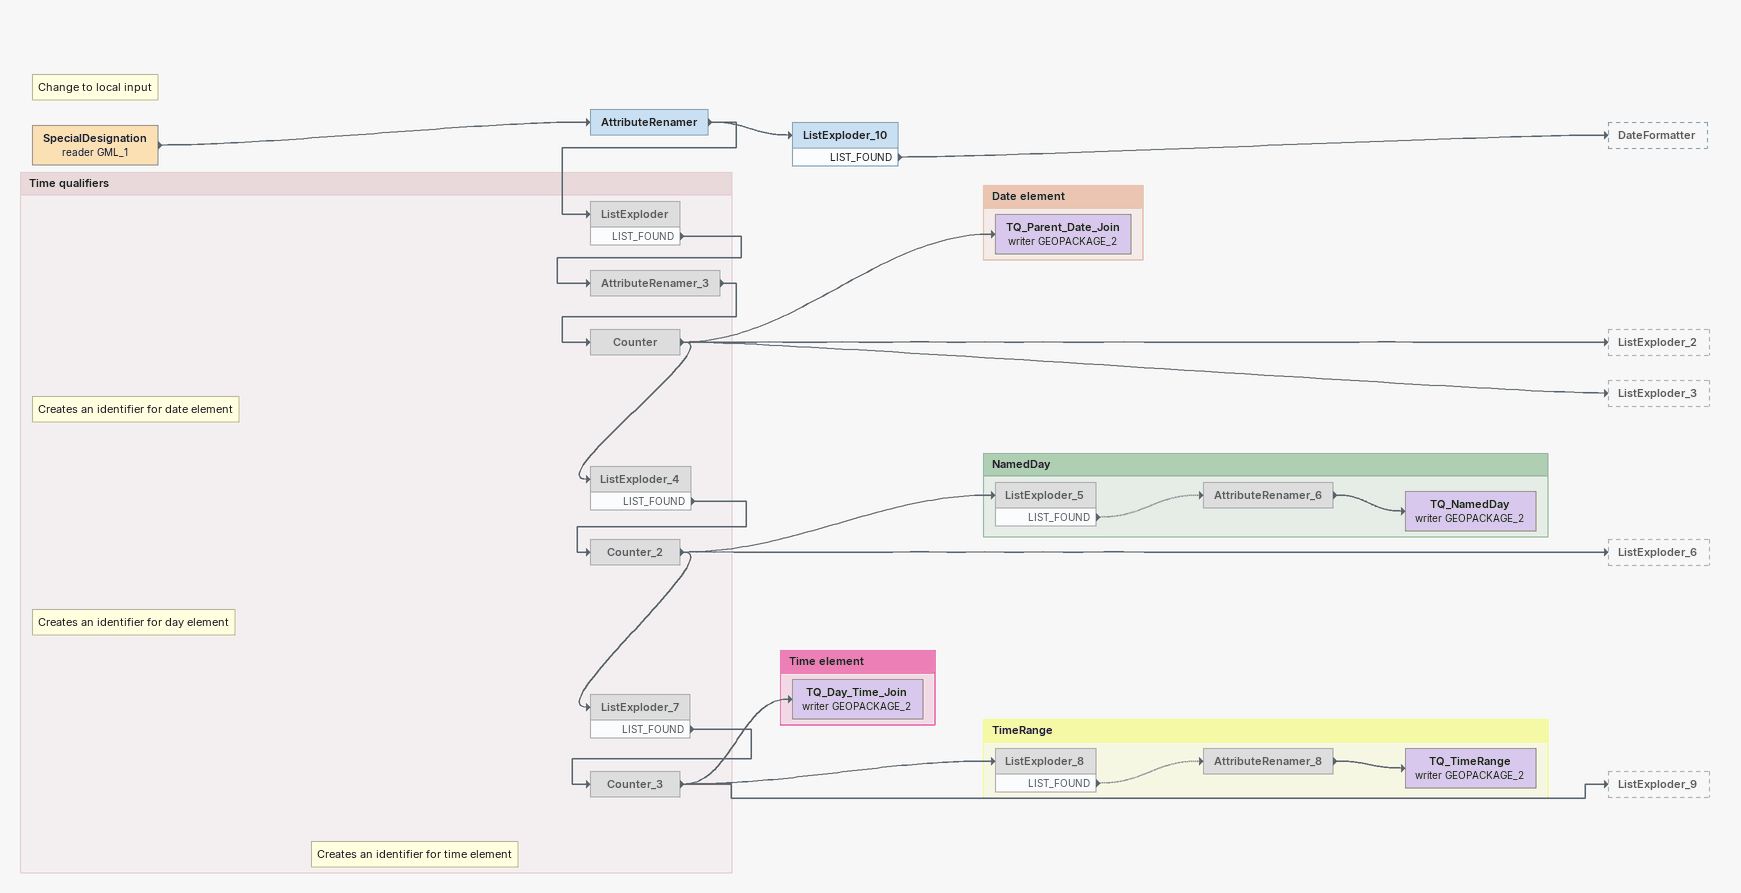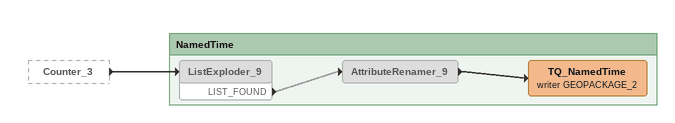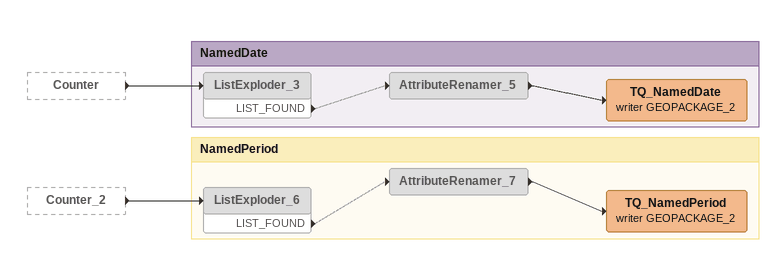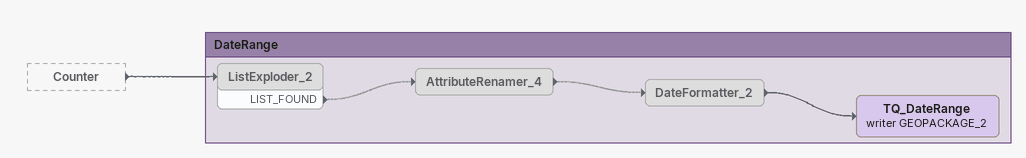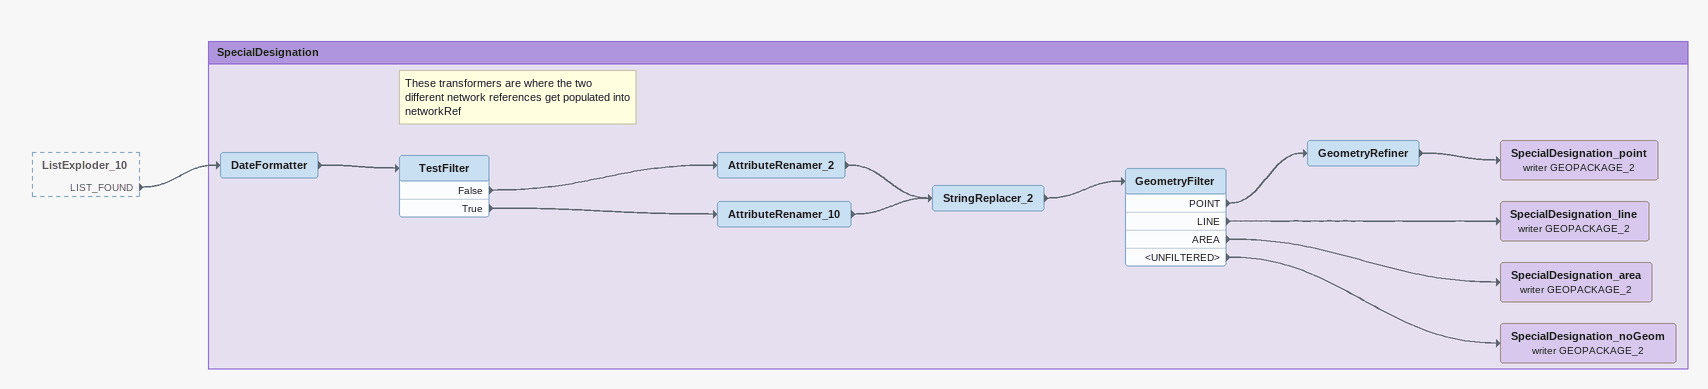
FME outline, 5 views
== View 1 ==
Note: Change to local input
SpecialDesignation (reader GML_1)
    -> AttributeRenamer
AttributeRenamer
    -> ListExploder_10
    -> ListExploder
ListExploder_10
    LIST_FOUND -> DateFormatter

Bookmark: Time qualifiers
ListExploder [off]
    LIST_FOUND -> AttributeRenamer_3
AttributeRenamer_3 [off]
    -> Counter
Note: Creates an identifier for date element
Counter [off]
    -> ListExploder_2
    -> ListExploder_3
    -> ListExploder_4
    -> TQ_Parent_Date_Join (writer GEOPACKAGE_2)
ListExploder_4 [off]
    LIST_FOUND -> Counter_2
Note: Creates an identifier for day element
Counter_2 [off]
    -> ListExploder_5
    -> ListExploder_6
    -> ListExploder_7
ListExploder_7 [off]
    LIST_FOUND -> Counter_3
Note: Creates an identifier for time element
Counter_3 [off]
    -> ListExploder_8
    -> ListExploder_9
    -> TQ_Day_Time_Join (writer GEOPACKAGE_2)

Bookmark: Date element
TQ_Parent_Date_Join (writer GEOPACKAGE_2)

Bookmark: NamedDay
ListExploder_5 [off]
    LIST_FOUND -> AttributeRenamer_6 [off]
AttributeRenamer_6 [off]
    -> TQ_NamedDay (writer GEOPACKAGE_2)
TQ_NamedDay (writer GEOPACKAGE_2)

Bookmark: Time element
TQ_Day_Time_Join (writer GEOPACKAGE_2)

Bookmark: TimeRange
ListExploder_8 [off]
    LIST_FOUND -> AttributeRenamer_8 [off]
AttributeRenamer_8 [off]
    -> TQ_TimeRange (writer GEOPACKAGE_2)
TQ_TimeRange (writer GEOPACKAGE_2)

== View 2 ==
Counter_3 [outside]
    -> ListExploder_9

Bookmark: NamedTime
ListExploder_9 [off]
    LIST_FOUND -> AttributeRenamer_9 [off]
AttributeRenamer_9 [off]
    -> TQ_NamedTime (writer GEOPACKAGE_2)
TQ_NamedTime (writer GEOPACKAGE_2)

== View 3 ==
Counter [outside]
    -> ListExploder_3
Counter_2 [outside]
    -> ListExploder_6

Bookmark: NamedDate
ListExploder_3 [off]
    LIST_FOUND -> AttributeRenamer_5 [off]
AttributeRenamer_5 [off]
    -> TQ_NamedDate (writer GEOPACKAGE_2)
TQ_NamedDate (writer GEOPACKAGE_2)

Bookmark: NamedPeriod
ListExploder_6 [off]
    LIST_FOUND -> AttributeRenamer_7 [off]
AttributeRenamer_7 [off]
    -> TQ_NamedPeriod (writer GEOPACKAGE_2)
TQ_NamedPeriod (writer GEOPACKAGE_2)

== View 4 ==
Counter [outside]
    -> ListExploder_2

Bookmark: DateRange
ListExploder_2 [off]
    LIST_FOUND -> AttributeRenamer_4 [off]
AttributeRenamer_4 [off]
    -> DateFormatter_2 [off]
DateFormatter_2 [off]
    -> TQ_DateRange (writer GEOPACKAGE_2)
TQ_DateRange (writer GEOPACKAGE_2)

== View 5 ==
ListExploder_10 [outside]
    LIST_FOUND -> DateFormatter

Bookmark: SpecialDesignation
DateFormatter
    -> TestFilter
TestFilter
    False -> AttributeRenamer_2
    True -> AttributeRenamer_10
Note: These transformers are where the two different network references get populated into networkRef
AttributeRenamer_2
    -> StringReplacer_2
AttributeRenamer_10
    -> StringReplacer_2
StringReplacer_2
    -> GeometryFilter
GeometryFilter
    POINT -> GeometryRefiner
    LINE -> SpecialDesignation_line (writer GEOPACKAGE_2)
    AREA -> SpecialDesignation_area (writer GEOPACKAGE_2)
    <UNFILTERED> -> SpecialDesignation_noGeom (writer GEOPACKAGE_2)
GeometryRefiner
    -> SpecialDesignation_point (writer GEOPACKAGE_2)
SpecialDesignation_point (writer GEOPACKAGE_2)
SpecialDesignation_line (writer GEOPACKAGE_2)
SpecialDesignation_area (writer GEOPACKAGE_2)
SpecialDesignation_noGeom (writer GEOPACKAGE_2)
